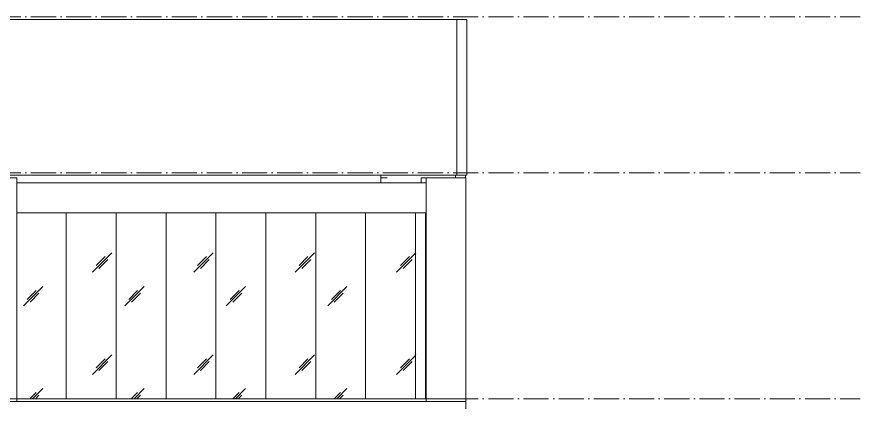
# Model space of a CAD drawing. Header units: millimetres. Extents: x -20608 to 106651, y -8981 to 93550.
# Drawn here: x 87034 to 103813, y 10875 to 18600 of the extents above; entities that cross this region are included whole.
import ezdxf

# ---------------------------------------------------------------- set-up
doc = ezdxf.new("R2010")
doc.units = ezdxf.units.MM
doc.linetypes.add('Grid Line', pattern=[14, 10, -2, 0, -2])
for name, color, linetype, lineweight in [('KINH', 152, 'Continuous', 5), ('NET CAT', 3, 'Continuous', 5), ('NET CATConcrete', 3, 'Continuous', 5), ('NET-THAY', 2, 'Continuous', 9), ('TRUC', 225, 'Continuous', 5)]:
    doc.layers.add(name, color=color, linetype=linetype, lineweight=lineweight)
pattern_1 = [(45.204, (34191.6, 1401.6), (0.002, 2032), [252.695, -2610.806]), (45.204, (34136.8, 1456.7), (0.002, 2032), [252.695, -2610.806]), (45.204, (34061.5, 1325.7), (0.002, 2032), [544.27, -2319.235]), (45.204, (32819.7, 2763), (0.002, 2032), [252.695, -2610.806]), (45.204, (32764.9, 2818.2), (0.002, 2032), [252.695, -2610.806]), (45.204, (32689.5, 2687.1), (0.002, 2032), [544.27, -2319.235])]

# ---------------------------------------------------------------- blocks, each defined once
blk = doc.blocks.new('System Panel - Glazed-V325-MẶT ĐỨNG 1-14')
at = {"layer": 'KINH'}
h = blk.add_hatch(dxfattribs=at)
h.set_pattern_fill('FP_1', color=256, style=0, pattern_type=2)
h.set_pattern_definition(pattern_1)
h.paths.add_polyline_path([(88016, 11000), (88016, 14700), (87034, 14700), (87034, 11000)], flags=0)
at = {"layer": 'KINH', "color": 7}
blk.add_line((88016, 11000), (88016, 14700), dxfattribs=at)
blk = doc.blocks.new('System Panel - Glazed-V326-MẶT ĐỨNG 1-14')
at = {"layer": 'KINH'}
h = blk.add_hatch(dxfattribs=at)
h.set_pattern_fill('FP_1', color=256, style=0, pattern_type=2)
h.set_pattern_definition(pattern_1)
h.paths.add_polyline_path([(88016, 11000), (89009, 11000), (89009, 14700), (88016, 14700), (88016, 11395)], flags=0)
at = {"layer": 'KINH', "color": 7}
for p, q in [((88016, 14700), (88016, 11000)), ((89009, 11000), (89009, 14700))]:
    blk.add_line(p, q, dxfattribs=at)
blk = doc.blocks.new('System Panel - Glazed-V327-MẶT ĐỨNG 1-14')
at = {"layer": 'KINH'}
h = blk.add_hatch(dxfattribs=at)
h.set_pattern_fill('FP_1', color=256, style=0, pattern_type=2)
h.set_pattern_definition(pattern_1)
h.paths.add_polyline_path([(89009, 11000), (90002, 11000), (90002, 14700), (89009, 14700), (89009, 11395)], flags=0)
at = {"layer": 'KINH', "color": 7}
for p, q in [((89009, 14700), (89009, 11000)), ((90002, 11000), (90002, 14700))]:
    blk.add_line(p, q, dxfattribs=at)
blk = doc.blocks.new('System Panel - Glazed-V328-MẶT ĐỨNG 1-14')
at = {"layer": 'KINH'}
h = blk.add_hatch(dxfattribs=at)
h.set_pattern_fill('FP_1', color=256, style=0, pattern_type=2)
h.set_pattern_definition(pattern_1)
h.paths.add_polyline_path([(90002, 11000), (90995, 11000), (90995, 14700), (90002, 14700), (90002, 11395)], flags=0)
at = {"layer": 'KINH', "color": 7}
for p, q in [((90002, 14700), (90002, 11000)), ((90995, 11000), (90995, 14700))]:
    blk.add_line(p, q, dxfattribs=at)
blk = doc.blocks.new('System Panel - Glazed-V329-MẶT ĐỨNG 1-14')
at = {"layer": 'KINH'}
h = blk.add_hatch(dxfattribs=at)
h.set_pattern_fill('FP_1', color=256, style=0, pattern_type=2)
h.set_pattern_definition(pattern_1)
h.paths.add_polyline_path([(90995, 11000), (91988, 11000), (91988, 14700), (90995, 14700), (90995, 11395)], flags=0)
at = {"layer": 'KINH', "color": 7}
for p, q in [((90995, 14700), (90995, 11000)), ((91988, 11000), (91988, 14700))]:
    blk.add_line(p, q, dxfattribs=at)
blk = doc.blocks.new('System Panel - Glazed-V330-MẶT ĐỨNG 1-14')
at = {"layer": 'KINH'}
h = blk.add_hatch(dxfattribs=at)
h.set_pattern_fill('FP_1', color=256, style=0, pattern_type=2)
h.set_pattern_definition(pattern_1)
h.paths.add_polyline_path([(91988, 11000), (92981, 11000), (92981, 14700), (91988, 14700), (91988, 11395)], flags=0)
at = {"layer": 'KINH', "color": 7}
for p, q in [((91988, 14700), (91988, 11000)), ((92981, 11000), (92981, 14700))]:
    blk.add_line(p, q, dxfattribs=at)
blk = doc.blocks.new('System Panel - Glazed-V331-MẶT ĐỨNG 1-14')
at = {"layer": 'KINH'}
h = blk.add_hatch(dxfattribs=at)
h.set_pattern_fill('FP_1', color=256, style=0, pattern_type=2)
h.set_pattern_definition(pattern_1)
h.paths.add_polyline_path([(93973, 11000), (93973, 14700), (92981, 14700), (92981, 11000), (93340, 11000)], flags=0)
at = {"layer": 'KINH', "color": 7}
for p, q in [((92981, 14700), (92981, 11000)), ((93973, 11000), (93973, 14700))]:
    blk.add_line(p, q, dxfattribs=at)
blk = doc.blocks.new('System Panel - Glazed-V332-MẶT ĐỨNG 1-14')
at = {"layer": 'KINH'}
h = blk.add_hatch(dxfattribs=at)
h.set_pattern_fill('FP_1', color=256, style=0, pattern_type=2)
h.set_pattern_definition(pattern_1)
h.paths.add_polyline_path([(93973, 11000), (94966, 11000), (94966, 14700), (93973, 14700), (93973, 11395)], flags=0)
at = {"layer": 'KINH', "color": 7}
for p, q in [((93973, 14700), (93973, 11000)), ((94966, 11000), (94966, 14700))]:
    blk.add_line(p, q, dxfattribs=at)
blk = doc.blocks.new('System Panel - Glazed-V333-MẶT ĐỨNG 1-14')
at = {"layer": 'KINH'}
h = blk.add_hatch(dxfattribs=at)
h.set_pattern_fill('FP_1', color=256, style=0, pattern_type=2)
h.set_pattern_definition(pattern_1)
h.paths.add_polyline_path([(94966, 11000), (95165, 11000), (95165, 14700), (94966, 14700), (94966, 11395)], flags=0)
at = {"layer": 'KINH', "color": 7}
for p, q in [((94966, 14700), (94966, 11000)), ((95165, 11000), (95165, 14700))]:
    blk.add_line(p, q, dxfattribs=at)
blk = doc.blocks.new('ALC1807-ASCENT PLAZA-TANG 1_2_rvt-1-MẶT ĐỨNG 1-14')
at = {"layer": 'NET-THAY', "lineweight": 15}
for p, q in [((95985, 18550), (41016, 18550)), ((95786, 15450), (95786, 18550)), ((95985, 18550), (95786, 18550)), ((95985, 18550), (95985, 15450)), ((95985, 15450), (95985, 18550))]:
    blk.add_line(p, q, dxfattribs=at)
at = {"layer": 'NET-THAY', "color": 250, "lineweight": 15}
for p, q in [((41016, 15450), (95985, 15450)), ((95985, 15450), (95786, 15450))]:
    blk.add_line(p, q, dxfattribs=at)
at = {"layer": 'NET-THAY', "color": 10}
for p, q in [((41001, 11000), (95970, 11000)), ((95970, 10950), (41001, 10950)), ((95970, 11000), (95970, 10950))]:
    blk.add_line(p, q, dxfattribs=at)
at = {"color": 10, "lineweight": 9}
for name in ['System Panel - Glazed-V325-MẶT ĐỨNG 1-14', 'System Panel - Glazed-V326-MẶT ĐỨNG 1-14', 'System Panel - Glazed-V327-MẶT ĐỨNG 1-14', 'System Panel - Glazed-V328-MẶT ĐỨNG 1-14', 'System Panel - Glazed-V329-MẶT ĐỨNG 1-14', 'System Panel - Glazed-V330-MẶT ĐỨNG 1-14', 'System Panel - Glazed-V331-MẶT ĐỨNG 1-14', 'System Panel - Glazed-V332-MẶT ĐỨNG 1-14', 'System Panel - Glazed-V333-MẶT ĐỨNG 1-14']:
    blk.add_blockref(name, (0, 0), dxfattribs=at)
blk = doc.blocks.new('ALC1807-ASCENT PLAZA-TANG DIEN HINH_rvt-1-MẶT ĐỨNG 1-14')
at = {"layer": 'NET-THAY', "color": 250, "lineweight": 15}
for p, q in [((95759, 15400), (95759, 15450)), ((95958, 15450), (95958, 15400))]:
    blk.add_line(p, q, dxfattribs=at)

msp = doc.modelspace()

# ---------------------------------------------------------------- linework, layer by layer
at = {"layer": 'NET CAT'}
for p, q in [((87033.5, 15400), (86239.2, 15400)), ((87033.5, 15400), (87033.5, 10950)), ((94403.7, 15400), (94277.1, 15400)), ((95080.2, 15300), (95080.2, 15400)), ((95175.3, 15400), (95080.2, 15400)), ((95175.3, 10950), (95175.3, 15400)), ((95969.7, 15400), (95175.3, 15400)), ((95969.7, 15400), (95969.7, 10950)), ((86239.2, 10950), (87033.5, 10950)), ((95175.3, 10950), (95969.7, 10950))]:
    msp.add_line(p, q, dxfattribs=at)
at = {"layer": 'NET CATConcrete'}
for p, q in [((87033.5, 15300), (95175.3, 15300)), ((87033.5, 15300), (87033.5, 14700)), ((95175.3, 14700), (95175.3, 15300)), ((87033.5, 14700), (95175.3, 14700))]:
    msp.add_line(p, q, dxfattribs=at)
at = {"layer": 'NET-THAY', "lineweight": 15}
msp.add_line((94277.1, 15450), (94277.1, 15300), dxfattribs=at)
at = {"layer": 'NET-THAY'}
for p, q in [((78097.4, 10950), (95969.7, 10950)), ((95969.7, 10950), (95969.7, 10800))]:
    msp.add_line(p, q, dxfattribs=at)
at = {"layer": 'TRUC', "linetype": 'Grid Line', "ltscale": 50}
for p, q in [((-15600.6, 18600), (103813.4, 18600)), ((-15600.6, 15500), (103813.4, 15500)), ((-15600.6, 11000), (103813.4, 11000))]:
    msp.add_line(p, q, dxfattribs=at)

# ---------------------------------------------------------------- block references
at = {"lineweight": 5}
for name in ['ALC1807-ASCENT PLAZA-TANG DIEN HINH_rvt-1-MẶT ĐỨNG 1-14', 'ALC1807-ASCENT PLAZA-TANG 1_2_rvt-1-MẶT ĐỨNG 1-14']:
    msp.add_blockref(name, (0, 0), dxfattribs=at)

doc.saveas('drawing.dxf')
